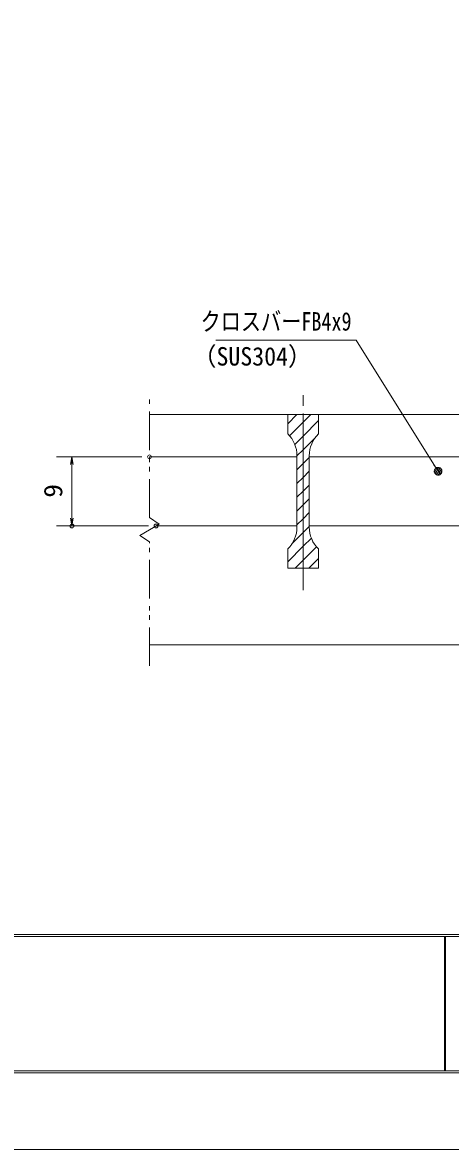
# Model space of a CAD drawing. Units: millimetres, scale not verified. Extents: x -1050 to 1050, y -742 to 742.
# Drawn here: x -434 to -156, y -742 to -9 of the extents above; entities that cross this region are included whole.
import ezdxf
from ezdxf.enums import TextEntityAlignment as Align

# ---------------------------------------------------------------- set-up
doc = ezdxf.new("R2010")
doc.units = ezdxf.units.MM
doc.header["$LTSCALE"] = 5
doc.header["$PDMODE"] = 32
doc.header["$PDSIZE"] = 2.5
doc.linetypes.add('CHAIN1', pattern=[8, 5, -1, 1, -1])
doc.linetypes.add('DOUBLE_CHAIN1', pattern=[8.8, 5, -1, 0.6, -0.6, 0.6, -1])
for name, color, linetype, lineweight in [('0-0_7-図\u3000枠', 4, 'Continuous', 9), ('0-1_寸法注釈', 2, 'Continuous', 9), ('0-2_蓋', 5, 'Continuous', 9), ('0-3_0', 5, 'Continuous', 9), ('0-4_DEFPOINTS', 134, 'Continuous', 9), ('0-5_中心線', 6, 'CHAIN1', 9), ('0-7_想像線', 134, 'DOUBLE_CHAIN1', 9), ('0-8_ハッチング', 4, 'Continuous', 9)]:
    doc.layers.add(name, color=color, linetype=linetype, lineweight=lineweight)
doc.styles.add('ＭＳ ゴシック', font='')
doc.styles.get('ＭＳ ゴシック').set_extended_font_data('MS Gothic')

# ---------------------------------------------------------------- blocks, each defined once
blk = doc.blocks.new('_OPEN')
at = {"layer": '0-3_0', "color": 2}
blk.add_line((0, 0), (-5, 0), dxfattribs=at)
blk.add_lwpolyline([(-5, 0.833), (0, 0), (-5, -0.833)], dxfattribs=at)
blk = doc.blocks.new('_Dot')
at = {"layer": '0-3_0'}
for p, q in [((-2.5, 0), (-5, 0)), ((2.445, 0.5), (-2.445, 0.5)), ((1.997, 1.5), (-1.997, 1.5)), ((2.289, -0.995), (-2.289, -0.995)), ((1.499, -1.995), (-1.499, -1.995))]:
    blk.add_line(p, q, dxfattribs=at)
for points in [[(2.5, 0), (2.48, 0.313), (2.421, 0.622), (2.324, 0.92), (2.191, 1.204), (2.023, 1.469), (1.822, 1.711), (1.594, 1.926), (1.34, 2.111), (1.064, 2.262), (0.773, 2.378), (0.468, 2.456), (0.157, 2.495), (-0.157, 2.495), (-0.468, 2.456), (-0.773, 2.378), (-1.064, 2.262), (-1.34, 2.111), (-1.594, 1.926), (-1.822, 1.711), (-2.023, 1.469), (-2.191, 1.204), (-2.324, 0.92), (-2.421, 0.622), (-2.48, 0.313), (-2.5, 0), (0, 0)], [(-2.5, 0), (-2.48, -0.313), (-2.421, -0.622), (-2.324, -0.92), (-2.191, -1.204), (-2.023, -1.469), (-1.822, -1.711), (-1.594, -1.926), (-1.34, -2.111), (-1.064, -2.262), (-0.773, -2.378), (-0.468, -2.456), (-0.157, -2.495), (0.157, -2.495), (0.468, -2.456), (0.773, -2.378), (1.064, -2.262), (1.34, -2.111), (1.594, -1.926), (1.822, -1.711), (2.023, -1.469), (2.191, -1.204), (2.324, -0.92), (2.421, -0.622), (2.48, -0.313), (2.5, 0), (0, 0)]]:
    blk.add_lwpolyline(points, close=True, dxfattribs=at)

msp = doc.modelspace()

# ---------------------------------------------------------------- linework, layer by layer
at = {"layer": '0-0_7-図\u3000枠'}
for p, q in [((998.75, -602.5), (-973.75, -602.5)), ((998.75, -603.75), (-973.75, -603.75)), ((-159.5, -691.25), (-159.5, -603.75)), ((-158.75, -691.25), (-158.75, -603.75)), ((1000, -692.5), (-975, -692.5)), ((998.75, -691.25), (-973.75, -691.25))]:
    msp.add_line(p, q, dxfattribs=at)
at = {"layer": '0-1_寸法注釈'}
for p, q in [((-356.5, -291.384), (-412.039, -291.384)), ((-402.039, -296.384), (-402.039, -331.384)), ((-352.289, -336.384), (-412.039, -336.384))]:
    msp.add_line(p, q, dxfattribs=at)
msp.add_lwpolyline([(-308.238, -215.46), (-217.065, -215.46), (-164.137, -299.911)], dxfattribs=at)
at = {"layer": '0-2_蓋'}
for p, q in [((-351.5, -263.884), (348.5, -263.884)), ((-241.5, -263.884), (-261.5, -263.884)), ((-261.5, -276.384), (-261.5, -263.884)), ((-241.5, -276.384), (-241.5, -263.884)), ((-351.5, -291.384), (-255.5, -291.384)), ((-255.5, -290.666), (-255.5, -337.101)), ((-247.5, -290.666), (-247.5, -337.101)), ((-247.5, -291.384), (-130.5, -291.384)), ((-347.289, -336.384), (-255.5, -336.384)), ((-247.5, -336.384), (-130.5, -336.384)), ((-261.5, -351.384), (-261.5, -363.884)), ((-241.5, -351.384), (-241.5, -363.884)), ((-261.5, -363.884), (-241.5, -363.884)), ((-351.5, -413.884), (348.5, -413.884))]:
    msp.add_line(p, q, dxfattribs=at)
for centre, start, end in [((-275.5, -290.666), 0, 45.573), ((-227.5, -290.666), 134.427, 180), ((-275.5, -337.101), 314.427, 0), ((-227.5, -337.101), 180, 225.573)]:
    msp.add_arc(centre, 20, start, end, dxfattribs=at)
at = {"layer": '0-4_DEFPOINTS'}
msp.add_lwpolyline([(-1050, -742.5), (-1050, 742.5), (1050, 742.5), (1050, -742.5)], close=True, dxfattribs=at)
for p in [(-351.5, -291.384), (-402.039, -336.384), (-347.289, -336.384)]:
    msp.add_point(p, dxfattribs=at)
at = {"layer": '0-5_中心線'}
msp.add_line((-251.5, -378.111), (-251.5, -251.182), dxfattribs=at)
at = {"layer": '0-7_想像線'}
for p, q in [((-351.5, -330.935), (-351.5, -251.384)), ((-351.5, -330.935), (-345.207, -335.147)), ((-345.207, -335.147), (-351.5, -338.884)), ((-357.793, -342.62), (-351.5, -338.884)), ((-351.5, -346.833), (-357.793, -342.62)), ((-351.5, -427.562), (-351.5, -346.833))]:
    msp.add_line(p, q, dxfattribs=at)
at = {"layer": '0-8_ハッチング'}
for p, q in [((-261.5, -263.884), (-261.5, -276.384)), ((-261.5, -269.853), (-255.53, -263.884)), ((-255.5, -290.666), (-255.5, -337.101)), ((-251.5, -295.774), (-247.5, -291.774)), ((-247.5, -337.101), (-247.5, -290.666)), ((-255.5, -299.774), (-251.5, -295.774)), ((-251.5, -304.755), (-247.5, -300.755)), ((-255.5, -308.755), (-251.5, -304.755)), ((-255.5, -317.735), (-251.5, -313.735)), ((-251.5, -313.735), (-247.5, -309.735)), ((-255.5, -326.715), (-251.5, -322.715)), ((-251.5, -322.715), (-247.5, -318.715)), ((-251.5, -331.695), (-247.5, -327.695)), ((-255.5, -335.695), (-251.5, -331.695)), ((-247.767, -363.884), (-241.5, -357.616))]:
    msp.add_line(p, q, dxfattribs=at)
for points in [[(-261.5, -351.384), (-261.5, -363.884), (-251.5, -363.884), (-251.5, -263.884), (-261.5, -263.884)], [(-260.36, -277.694), (-251.5, -268.833), (-246.55, -263.884)], [(-251.5, -263.884), (-251.5, -363.884), (-241.5, -363.884), (-241.5, -351.384)], [(-241.5, -276.384), (-241.5, -263.884), (-251.5, -263.884)], [(-256.975, -283.289), (-251.5, -277.814), (-241.5, -267.814)], [(-255.5, -290.794), (-251.5, -286.794), (-243.748, -279.042)], [(-258.762, -347.937), (-251.5, -340.676), (-247.5, -336.676)], [(-261.5, -359.656), (-251.5, -349.656), (-246.113, -344.269)], [(-256.748, -363.884), (-251.5, -358.636), (-242.778, -349.914)]]:
    msp.add_lwpolyline(points, dxfattribs=at)
for centre, start, end in [((-275.5, -290.666), 0, 45.573), ((-227.5, -290.666), 134.427, 180), ((-275.5, -337.101), 314.427, 0), ((-227.5, -337.101), 180, 225.573)]:
    msp.add_arc(centre, 20, start, end, dxfattribs=at)

# ---------------------------------------------------------------- block references
at = {"layer": '0-1_寸法注釈'}
for name, p, rotation in [('_OPEN', (-402.039, -291.384), 90), ('_Dot', (-163.599, -300.754), 302.56097), ('_OPEN', (-402.039, -336.384), 270)]:
    msp.add_blockref(name, p, dxfattribs=dict(at, rotation=rotation))

# ---------------------------------------------------------------- texts
at = {"layer": '0-1_寸法注釈', "color": 7, "style": 'ＭＳ ゴシック'}
for s, width, p in [('クロスバーFB4x9', 0.8, (-318.258, -212.773)), ('（SUS304）', 0.95, (-323.517, -235.532))]:
    msp.add_text(s, height=12.02, dxfattribs=dict(at, width=width)).set_placement(p, align=Align.BOTTOM_LEFT)
at = {"layer": '0-1_寸法注釈', "color": 7, "style": 'ＭＳ ゴシック', "width": 1.1}
msp.add_text('9', height=12.02, rotation=90, dxfattribs=at).set_placement((-404.726, -318.032), align=Align.BOTTOM_LEFT)

doc.saveas('drawing.dxf')
